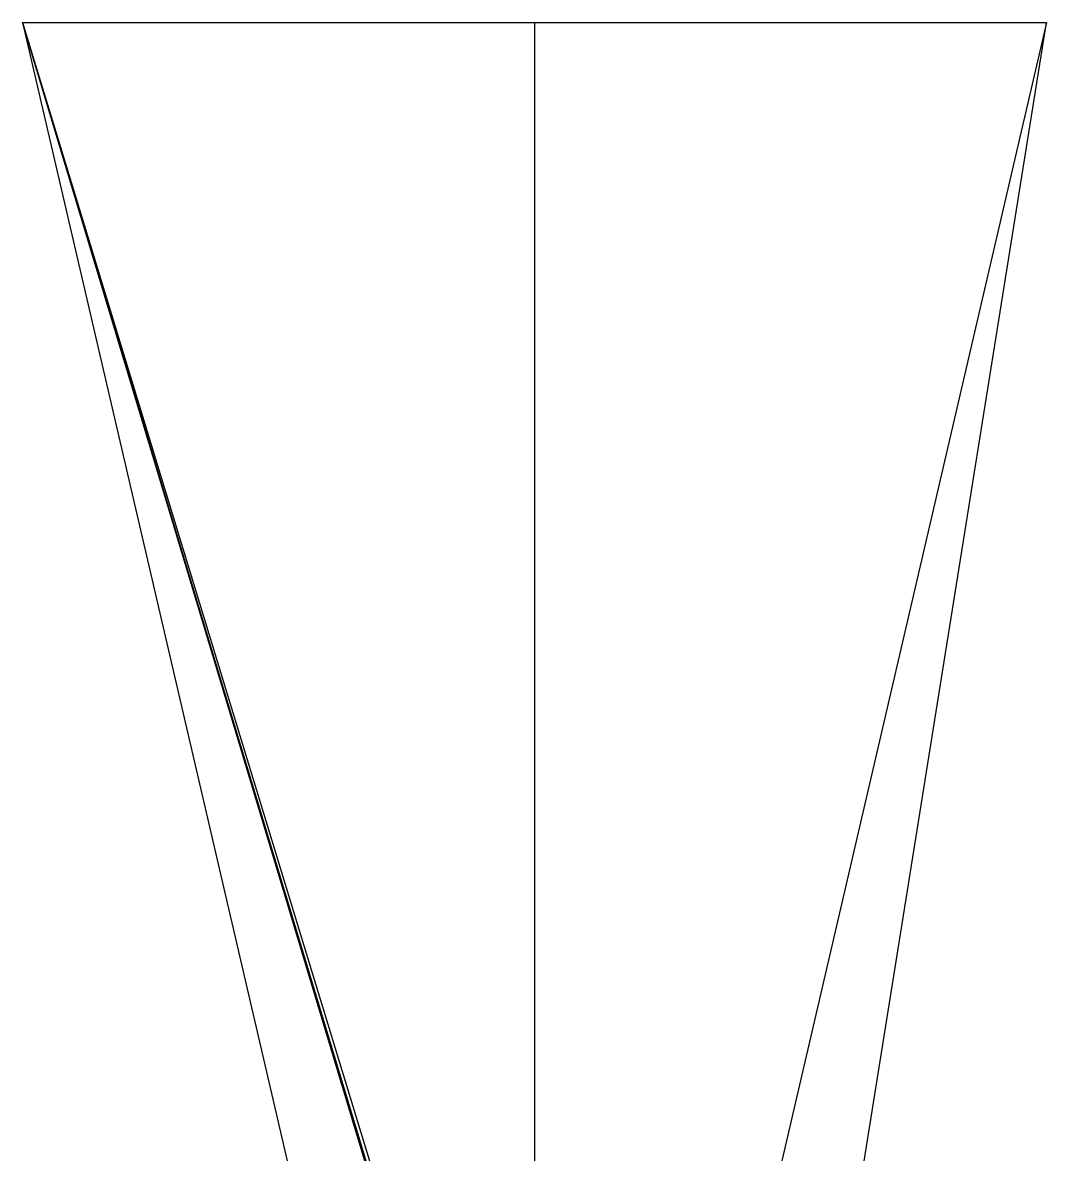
# Model space of a CAD drawing. Header units: inches. Extents: x 287 to 617, y 372 to 1102.
# Drawn here: x 287.4 to 617.4, y 737.1 to 1101.9 of the extents above; entities that cross this region are included whole.
import ezdxf

# ---------------------------------------------------------------- set-up
doc = ezdxf.new("R2010")
doc.units = ezdxf.units.IN
doc.header["$MEASUREMENT"] = 0

msp = doc.modelspace()

# ---------------------------------------------------------------- linework, layer by layer
for p, q in [((287.37218, 1101.86085), (617.37218, 1101.86085)), ((287.37218, 1101.86085), (452.37218, 391.86085)), ((287.37218, 1101.86085), (503.71108, 391.86085)), ((501.62218, 391.86085), (287.37218, 1101.86085)), ((500.87218, 391.86085), (287.37218, 1101.86085)), ((452.37218, 1101.86085), (452.37218, 391.86085)), ((617.37218, 1101.86085), (452.37218, 391.86085)), ((503.71108, 391.86085), (617.37218, 1101.86085))]:
    msp.add_line(p, q)

doc.saveas('drawing.dxf')
